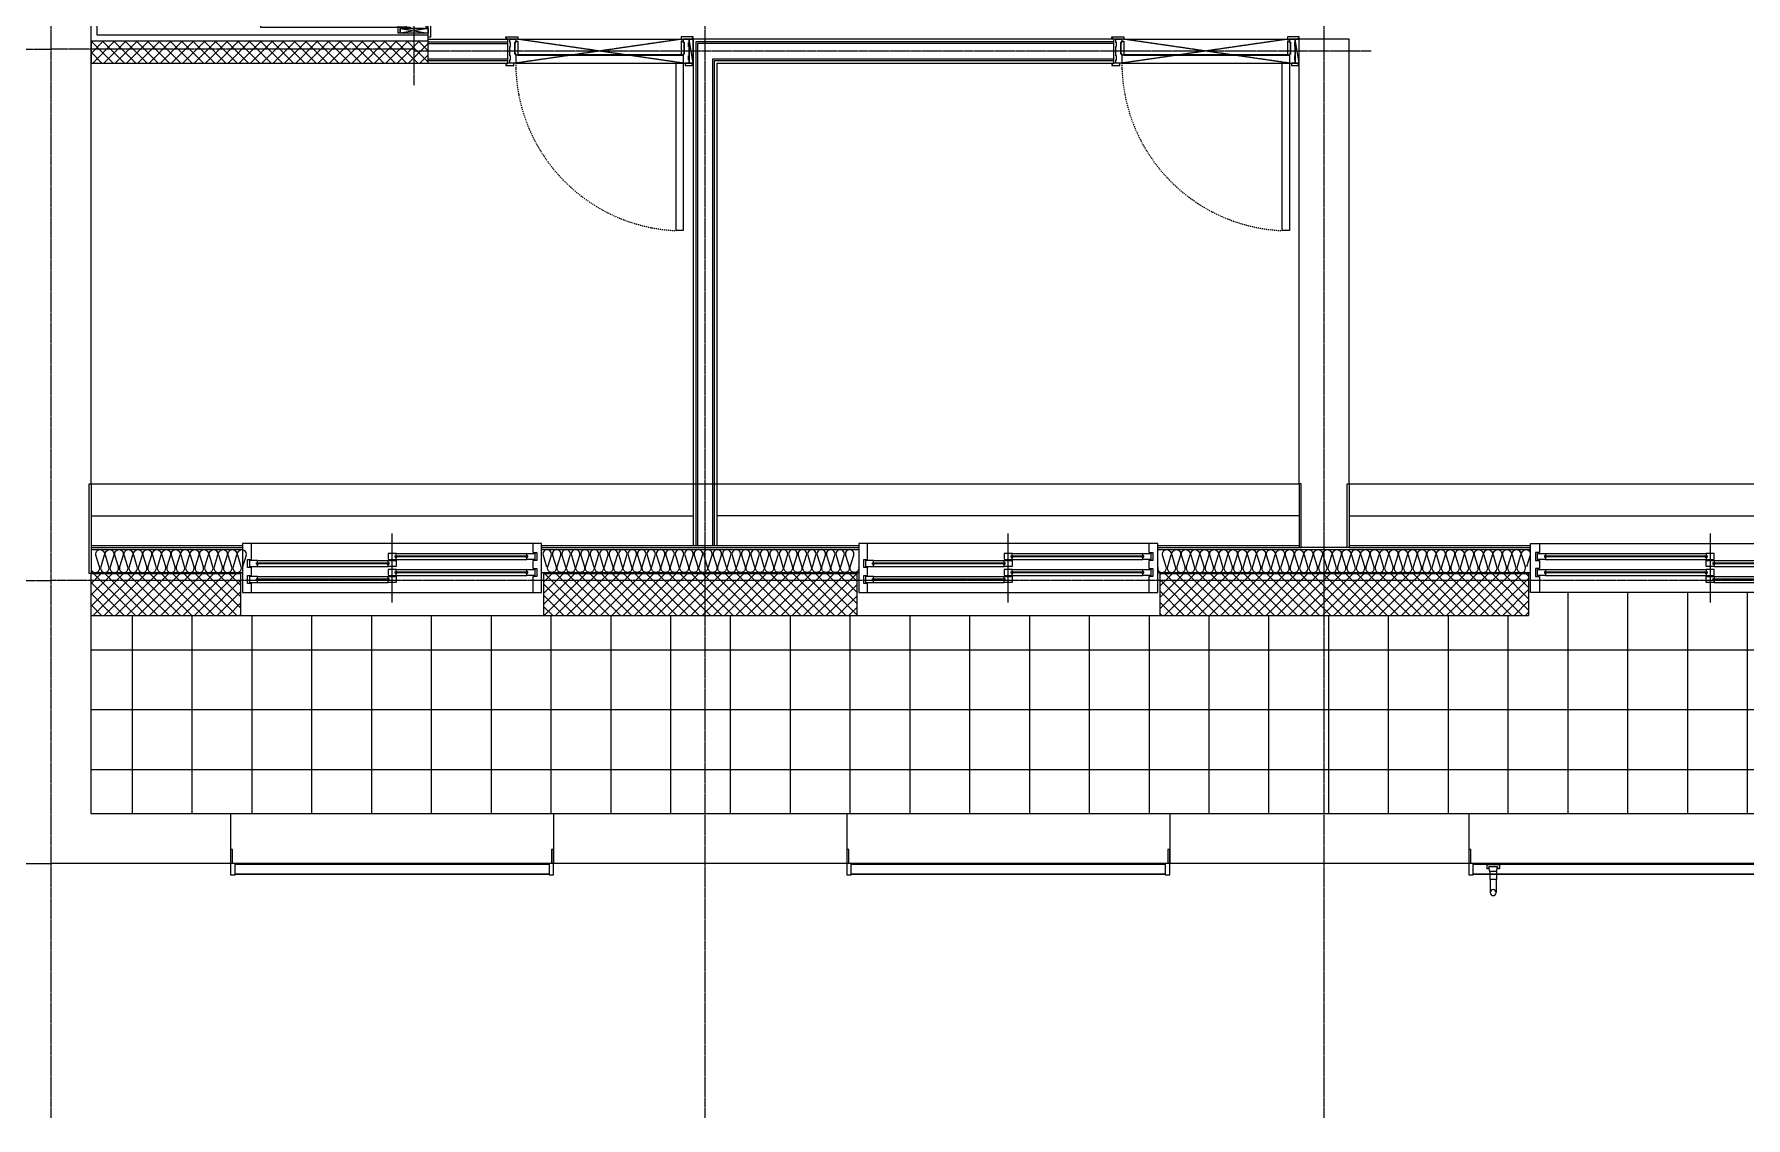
# Model space of a CAD drawing. Header units: millimetres. Extents: x 18456 to 179493, y -203649 to 469211.
# Drawn here: x 115230 to 123814, y -187839 to -182404 of the extents above; entities that cross this region are included whole.
import ezdxf

# ---------------------------------------------------------------- set-up
doc = ezdxf.new("R2010")
doc.units = ezdxf.units.MM
for name, pattern in [('X-평면도(기본형)$0$CEN', [52.5, 50, -1, 0.5, -1]), ('X-평면도(기본형)$0$CENN', [6.3, 4, -1, 0.3, -1]), ('X-평면도(기본형)$0$DASHDOTX2', [2, 1, -0.5, 0, -0.5]), ('X-평면도(기본형)$0$HID', [2.8, 1.8, -1]), ('X-평면도(기본형)$0$HID2', [7.5, 6, -1.5])]:
    doc.linetypes.add(name, pattern=pattern)
for name, color, linetype, true_color in [('X-평면도(기본형)$0$40HAT', 9, 'Continuous', 0x808080), ('X-평면도(기본형)$0$4ELE', 4, 'Continuous', 0x00ffff), ('X-평면도(기본형)$0$4GYP', 4, 'Continuous', 0x00ffff), ('X-평면도(기본형)$0$7GYP', 7, 'Continuous', 0x000000), ('X-평면도(기본형)$0$AHID', 5, 'X-평면도(기본형)$0$HID', 0x0000ff), ('X-평면도(기본형)$0$CEN', 1, 'X-평면도(기본형)$0$CEN', 0xff0000), ('X-평면도(기본형)$0$DOOR', 4, 'Continuous', 0x00ffff), ('X-평면도(기본형)$0$ETC', 9, 'Continuous', 0x808080), ('X-평면도(기본형)$0$FIN', 9, 'Continuous', 0x808080), ('X-평면도(기본형)$0$INS', 9, 'Continuous', 0x808080), ('X-평면도(기본형)$0$INSUL', 9, 'Continuous', 0x808080), ('X-평면도(기본형)$0$TIL', 5, 'Continuous', 0x0000ff), ('X-평면도(기본형)$0$UIS', 7, 'X-평면도(기본형)$0$HID2', 0x000000), ('X-평면도(기본형)$0$W1', 2, 'Continuous', 0xffff00), ('X-평면도(기본형)$0$W2', 3, 'Continuous', 0x00ff00), ('X-평면도(기본형)$0$WID', 4, 'Continuous', 0x00ffff), ('X-평면도(기본형)$0$국기계양대', 9, 'Continuous', 0x808080)]:
    doc.layers.add(name, color=color, linetype=linetype, true_color=true_color)
pattern_1 = [(315, (-605844.544, -337778.427), (28.2842712, 28.2842712), []), (45, (-605844.544, -337778.427), (-28.2842712, 28.2842712), [])]

# ---------------------------------------------------------------- blocks, each defined once
blk = doc.blocks.new('X-평면도(기본형)$0$DW1500')
at = {"layer": 'X-평면도(기본형)$0$WID', "color": 8, "true_color": 0x808080}
for p, q in [((1455, 0), (45, 0)), ((766.5, -63), (1428.5, -63)), ((766.5, -63), (766.5, -67)), ((766.5, -67), (1428.5, -67)), ((1428.5, -63), (1428.5, -67)), ((71.5, -98), (733.5, -98)), ((71.5, -98), (71.5, -102)), ((71.5, -102), (733.5, -102)), ((733.5, -98), (733.5, -102)), ((766.5, -143), (1428.5, -143)), ((766.5, -143), (766.5, -147)), ((766.5, -147), (1428.5, -147)), ((1428.5, -143), (1428.5, -147)), ((45, -245), (1455, -245)), ((71.5, -178), (733.5, -178)), ((71.5, -178), (71.5, -182)), ((71.5, -182), (733.5, -182)), ((733.5, -178), (733.5, -182))]:
    blk.add_line(p, q, dxfattribs=at)
at = {"layer": 'X-평면도(기본형)$0$WID', "color": 1, "true_color": 0xff0000}
blk.add_line((750, 50), (750, -295), dxfattribs=at)
at = {"layer": 'X-평면도(기본형)$0$WID'}
for p, q in [((730, -85), (75, -85)), ((1425, -50), (770, -50)), ((1425, -80), (770, -80)), ((730, -115), (75, -115)), ((730, -165), (75, -165)), ((1425, -130), (770, -130)), ((1425, -160), (770, -160)), ((730, -195), (75, -195))]:
    blk.add_line(p, q, dxfattribs=at)
for points in [[(0, -245), (45, -245), (45, -200), (25, -200), (25, -160), (45, -160), (45, -120), (25, -120), (25, -80), (45, -80), (45, 0), (0, 0)], [(1500, 0), (1455, 0), (1455, -45), (1475, -45), (1475, -85), (1455, -85), (1455, -125), (1475, -125), (1475, -165), (1455, -165), (1455, -245), (1500, -245)], [(75, -115), (35, -115), (35, -85), (75, -85), (75, -95), (69.5, -96.8), (69.5, -103.2), (75, -105)], [(770, -80), (730, -80), (730, -50), (770, -50), (770, -60), (764.5, -61.8), (764.5, -68.2), (770, -70)], [(730, -115), (770, -115), (770, -85), (730, -85), (730, -95), (735.5, -96.8), (735.5, -103.2), (730, -105)], [(1425, -80), (1465, -80), (1465, -50), (1425, -50), (1425, -60), (1430.5, -61.8), (1430.5, -68.2), (1425, -70)], [(75, -195), (35, -195), (35, -165), (75, -165), (75, -175), (69.5, -176.8), (69.5, -183.2), (75, -185)], [(770, -160), (730, -160), (730, -130), (770, -130), (770, -140), (764.5, -141.8), (764.5, -148.2), (770, -150)], [(730, -195), (770, -195), (770, -165), (730, -165), (730, -175), (735.5, -176.8), (735.5, -183.2), (730, -185)], [(1425, -160), (1465, -160), (1465, -130), (1425, -130), (1425, -140), (1430.5, -141.8), (1430.5, -148.2), (1425, -150)]]:
    blk.add_lwpolyline(points, close=True, dxfattribs=at)
at = {"layer": 'X-평면도(기본형)$0$WID', "color": 8, "true_color": 0x808080}
for points in [[(770, -59.2), (772.7, -60.6), (773.3, -61.6), (773.8, -63)], [(770, -70.8), (772.7, -69.4), (773.3, -68.4), (773.8, -67)], [(1425, -59.2), (1422.3, -60.6), (1421.7, -61.6), (1421.2, -63)], [(1425, -70.8), (1422.3, -69.4), (1421.7, -68.4), (1421.2, -67)], [(75, -94.2), (77.7, -95.6), (78.3, -96.6), (78.8, -98)], [(75, -105.8), (77.7, -104.4), (78.3, -103.4), (78.8, -102)], [(730, -94.2), (727.3, -95.6), (726.7, -96.6), (726.2, -98)], [(730, -105.8), (727.3, -104.4), (726.7, -103.4), (726.2, -102)], [(770, -139.2), (772.7, -140.6), (773.3, -141.6), (773.8, -143)], [(770, -150.8), (772.7, -149.4), (773.3, -148.4), (773.8, -147)], [(1425, -139.2), (1422.3, -140.6), (1421.7, -141.6), (1421.2, -143)], [(1425, -150.8), (1422.3, -149.4), (1421.7, -148.4), (1421.2, -147)], [(75, -174.2), (77.7, -175.6), (78.3, -176.6), (78.8, -178)], [(75, -185.8), (77.7, -184.4), (78.3, -183.4), (78.8, -182)], [(730, -174.2), (727.3, -175.6), (726.7, -176.6), (726.2, -178)], [(730, -185.8), (727.3, -184.4), (726.7, -183.4), (726.2, -182)]]:
    blk.add_lwpolyline(points, dxfattribs=at)
blk = doc.blocks.new('U72 (X-평면도(기본형)$0$ins-l)')
at = {"layer": 'X-평면도(기본형)$0$INSUL', "color": 8, "true_color": 0x808080}
for p, q in [((36.9, 24.2), (21.4, 75.8)), ((57.5, 75.8), (42, 24.2)), ((78.1, 24.2), (62.6, 75.8)), ((98.7, 75.8), (83.2, 24.2)), ((119.3, 24.2), (103.8, 75.8)), ((139.9, 75.8), (124.5, 24.2)), ((160.5, 24.2), (145.1, 75.8)), ((181.1, 75.8), (165.7, 24.2)), ((201.7, 24.2), (186.3, 75.8)), ((222.3, 75.8), (206.9, 24.2)), ((243, 24.2), (227.5, 75.8)), ((263.6, 75.8), (248.1, 24.2)), ((284.2, 24.2), (268.7, 75.8)), ((304.8, 75.8), (289.3, 24.2)), ((325.4, 24.2), (309.9, 75.8)), ((346, 75.8), (330.6, 24.2)), ((366.6, 24.2), (351.2, 75.8)), ((387.2, 75.8), (371.8, 24.2)), ((407.8, 24.2), (392.4, 75.8)), ((428.4, 75.8), (413, 24.2)), ((449.1, 24.2), (433.6, 75.8)), ((469.7, 75.8), (454.2, 24.2)), ((490.3, 24.2), (474.8, 75.8)), ((510.9, 75.8), (495.4, 24.2)), ((531.5, 24.2), (516, 75.8)), ((552.1, 75.8), (536.6, 24.2)), ((572.7, 24.2), (557.3, 75.8)), ((593.3, 75.8), (577.9, 24.2)), ((613.9, 24.2), (598.5, 75.8)), ((634.5, 75.8), (619.1, 24.2)), ((655.2, 24.2), (639.7, 75.8)), ((675.8, 75.8), (660.3, 24.2)), ((696.4, 24.2), (680.9, 75.8)), ((717, 75.8), (701.5, 24.2)), ((737.6, 24.2), (722.1, 75.8)), ((758.2, 75.8), (742.7, 24.2)), ((778.8, 24.2), (763.4, 75.8)), ((799.4, 75.8), (784, 24.2)), ((820, 24.2), (804.6, 75.8)), ((840.6, 75.8), (825.2, 24.2)), ((861.3, 24.2), (845.8, 75.8)), ((881.9, 75.8), (866.4, 24.2)), ((902.5, 24.2), (887, 75.8)), ((923.1, 75.8), (907.6, 24.2)), ((943.7, 24.2), (928.2, 75.8)), ((964.3, 75.8), (948.8, 24.2)), ((984.9, 24.2), (969.5, 75.8)), ((1005.5, 75.8), (990.1, 24.2)), ((1026.1, 24.2), (1010.7, 75.8)), ((1046.7, 75.8), (1031.3, 24.2)), ((1067.4, 24.2), (1051.9, 75.8)), ((1088, 75.8), (1072.5, 24.2)), ((1108.6, 24.2), (1093.1, 75.8)), ((1129.2, 75.8), (1113.7, 24.2)), ((1149.8, 24.2), (1134.3, 75.8)), ((1170.4, 75.8), (1154.9, 24.2)), ((1191, 24.2), (1175.6, 75.8)), ((1211.6, 75.8), (1196.2, 24.2)), ((1232.2, 24.2), (1216.8, 75.8)), ((1252.8, 75.8), (1237.4, 24.2)), ((1273.5, 24.2), (1258, 75.8)), ((1294.1, 75.8), (1278.6, 24.2)), ((1314.7, 24.2), (1299.2, 75.8)), ((1335.3, 75.8), (1319.8, 24.2)), ((1355.9, 24.2), (1340.4, 75.8)), ((1376.5, 75.8), (1361, 24.2))]:
    blk.add_line(p, q, dxfattribs=at)
at = {"layer": 'X-평면도(기본형)$0$INSUL', "color": 8, "true_color": 0x808080, "extrusion": (0, 0, -1)}
for centre in [(-39.4, 81.2), (-80.7, 81.2), (-121.9, 81.2), (-163.1, 81.2), (-204.3, 81.2), (-245.5, 81.2), (-286.8, 81.2), (-328, 81.2), (-369.2, 81.2), (-410.4, 81.2), (-451.6, 81.2), (-492.9, 81.2), (-534.1, 81.2), (-575.3, 81.2), (-616.5, 81.2), (-657.7, 81.2), (-699, 81.2), (-740.2, 81.2), (-781.4, 81.2), (-822.6, 81.2), (-863.8, 81.2), (-905.1, 81.2), (-946.3, 81.2), (-987.5, 81.2), (-1028.7, 81.2), (-1069.9, 81.2), (-1111.1, 81.2), (-1152.4, 81.2), (-1193.6, 81.2), (-1234.8, 81.2), (-1276, 81.2), (-1317.2, 81.2), (-1358.5, 81.2)]:
    blk.add_arc(centre, 18.8, 343.30076, 196.69924, dxfattribs=at)
at = {"layer": 'X-평면도(기본형)$0$INSUL', "color": 8, "true_color": 0x808080}
for centre in [(18.8, 18.8), (60, 18.8), (101.3, 18.8), (142.5, 18.8), (183.7, 18.8), (224.9, 18.8), (266.1, 18.8), (307.4, 18.8), (348.6, 18.8), (389.8, 18.8), (431, 18.8), (472.2, 18.8), (513.5, 18.8), (554.7, 18.8), (595.9, 18.8), (637.1, 18.8), (678.3, 18.8), (719.6, 18.8), (760.8, 18.8), (802, 18.8), (843.2, 18.8), (884.4, 18.8), (925.7, 18.8), (966.9, 18.8), (1008.1, 18.8), (1049.3, 18.8), (1090.5, 18.8), (1131.8, 18.8), (1173, 18.8), (1214.2, 18.8), (1255.4, 18.8), (1296.6, 18.8), (1337.9, 18.8)]:
    blk.add_arc(centre, 18.8, 163.30076, 16.69924, dxfattribs=at)
blk = doc.blocks.new('U74 (X-평면도(기본형)$0$ins-l)')
at = {"layer": 'X-평면도(기본형)$0$INSUL', "color": 8, "true_color": 0x808080}
for p, q in [((36.9, 24.2), (21.4, 75.8)), ((57.5, 75.8), (42, 24.2)), ((78.1, 24.2), (62.6, 75.8)), ((98.7, 75.8), (83.2, 24.2)), ((119.3, 24.2), (103.8, 75.8)), ((139.9, 75.8), (124.5, 24.2)), ((160.5, 24.2), (145.1, 75.8)), ((181.1, 75.8), (165.7, 24.2)), ((201.7, 24.2), (186.3, 75.8)), ((222.3, 75.8), (206.9, 24.2)), ((243, 24.2), (227.5, 75.8)), ((263.6, 75.8), (248.1, 24.2)), ((284.2, 24.2), (268.7, 75.8)), ((304.8, 75.8), (289.3, 24.2)), ((325.4, 24.2), (309.9, 75.8)), ((346, 75.8), (330.6, 24.2)), ((366.6, 24.2), (351.2, 75.8)), ((387.2, 75.8), (371.8, 24.2)), ((407.8, 24.2), (392.4, 75.8)), ((428.4, 75.8), (413, 24.2)), ((449.1, 24.2), (433.6, 75.8)), ((469.7, 75.8), (454.2, 24.2)), ((490.3, 24.2), (474.8, 75.8)), ((510.9, 75.8), (495.4, 24.2)), ((531.5, 24.2), (516, 75.8)), ((552.1, 75.8), (536.6, 24.2)), ((572.7, 24.2), (557.3, 75.8)), ((593.3, 75.8), (577.9, 24.2)), ((613.9, 24.2), (598.5, 75.8)), ((634.5, 75.8), (619.1, 24.2)), ((655.2, 24.2), (639.7, 75.8)), ((675.8, 75.8), (660.3, 24.2)), ((696.4, 24.2), (680.9, 75.8)), ((717, 75.8), (701.5, 24.2)), ((737.6, 24.2), (722.1, 75.8)), ((758.2, 75.8), (742.7, 24.2)), ((778.8, 24.2), (763.4, 75.8)), ((799.4, 75.8), (784, 24.2)), ((820, 24.2), (804.6, 75.8)), ((840.6, 75.8), (825.2, 24.2)), ((861.3, 24.2), (845.8, 75.8)), ((881.9, 75.8), (866.4, 24.2)), ((902.5, 24.2), (887, 75.8)), ((923.1, 75.8), (907.6, 24.2)), ((943.7, 24.2), (928.2, 75.8)), ((964.3, 75.8), (948.8, 24.2)), ((984.9, 24.2), (969.5, 75.8)), ((1005.5, 75.8), (990.1, 24.2)), ((1026.1, 24.2), (1010.7, 75.8)), ((1046.7, 75.8), (1031.3, 24.2)), ((1067.4, 24.2), (1051.9, 75.8)), ((1088, 75.8), (1072.5, 24.2)), ((1108.6, 24.2), (1093.1, 75.8)), ((1129.2, 75.8), (1113.7, 24.2)), ((1149.8, 24.2), (1134.3, 75.8)), ((1170.4, 75.8), (1154.9, 24.2)), ((1191, 24.2), (1175.6, 75.8)), ((1211.6, 75.8), (1196.2, 24.2)), ((1232.2, 24.2), (1216.8, 75.8)), ((1252.8, 75.8), (1237.4, 24.2)), ((1273.5, 24.2), (1258, 75.8)), ((1294.1, 75.8), (1278.6, 24.2)), ((1314.7, 24.2), (1299.2, 75.8)), ((1335.3, 75.8), (1319.8, 24.2)), ((1355.9, 24.2), (1340.4, 75.8)), ((1376.5, 75.8), (1361, 24.2)), ((1397.1, 24.2), (1381.7, 75.8)), ((1417.7, 75.8), (1402.3, 24.2)), ((1438.3, 24.2), (1422.9, 75.8)), ((1458.9, 75.8), (1443.5, 24.2)), ((1479.5, 24.2), (1464.1, 75.8)), ((1500.2, 75.8), (1484.7, 24.2)), ((1520.8, 24.2), (1505.3, 75.8)), ((1541.4, 75.8), (1525.9, 24.2)), ((1562, 24.2), (1546.5, 75.8)), ((1582.6, 75.8), (1567.1, 24.2)), ((1603.2, 24.2), (1587.8, 75.8)), ((1623.8, 75.8), (1608.4, 24.2))]:
    blk.add_line(p, q, dxfattribs=at)
at = {"layer": 'X-평면도(기본형)$0$INSUL', "color": 8, "true_color": 0x808080, "extrusion": (0, 0, -1)}
for centre in [(-39.4, 81.2), (-80.7, 81.2), (-121.9, 81.2), (-163.1, 81.2), (-204.3, 81.2), (-245.5, 81.2), (-286.8, 81.2), (-328, 81.2), (-369.2, 81.2), (-410.4, 81.2), (-451.6, 81.2), (-492.9, 81.2), (-534.1, 81.2), (-575.3, 81.2), (-616.5, 81.2), (-657.7, 81.2), (-699, 81.2), (-740.2, 81.2), (-781.4, 81.2), (-822.6, 81.2), (-863.8, 81.2), (-905.1, 81.2), (-946.3, 81.2), (-987.5, 81.2), (-1028.7, 81.2), (-1069.9, 81.2), (-1111.1, 81.2), (-1152.4, 81.2), (-1193.6, 81.2), (-1234.8, 81.2), (-1276, 81.2), (-1317.2, 81.2), (-1358.5, 81.2), (-1399.7, 81.2), (-1440.9, 81.2), (-1482.1, 81.2), (-1523.3, 81.2), (-1564.6, 81.2), (-1605.8, 81.2)]:
    blk.add_arc(centre, 18.8, 343.30076, 196.69924, dxfattribs=at)
at = {"layer": 'X-평면도(기본형)$0$INSUL', "color": 8, "true_color": 0x808080}
for centre in [(18.8, 18.8), (60, 18.8), (101.3, 18.8), (142.5, 18.8), (183.7, 18.8), (224.9, 18.8), (266.1, 18.8), (307.4, 18.8), (348.6, 18.8), (389.8, 18.8), (431, 18.8), (472.2, 18.8), (513.5, 18.8), (554.7, 18.8), (595.9, 18.8), (637.1, 18.8), (678.3, 18.8), (719.6, 18.8), (760.8, 18.8), (802, 18.8), (843.2, 18.8), (884.4, 18.8), (925.7, 18.8), (966.9, 18.8), (1008.1, 18.8), (1049.3, 18.8), (1090.5, 18.8), (1131.8, 18.8), (1173, 18.8), (1214.2, 18.8), (1255.4, 18.8), (1296.6, 18.8), (1337.9, 18.8), (1379.1, 18.8), (1420.3, 18.8), (1461.5, 18.8), (1502.7, 18.8), (1544, 18.8), (1585.2, 18.8)]:
    blk.add_arc(centre, 18.8, 163.30076, 16.69924, dxfattribs=at)
blk = doc.blocks.new('X-평면도(기본형)$0$국기계양대')
at = {"color": 0, "linetype": 'ByBlock', "lineweight": -2}
for p, q in [((-64, 0), (0, 0)), ((-64, 0), (-64, -20)), ((0, 0), (0, -20)), ((-64, -20), (-52, -20)), ((-54, -10), (-10, -10)), ((-54, -10), (-54, -20)), ((-49, -35), (-54, -10)), ((-49, -35), (-15, -35)), ((-49, -35), (-49, -75)), ((-49, -75), (-15, -75)), ((-47, -75), (-47, -140)), ((-17, -75), (-17, -140)), ((-15, -35), (-10, -10)), ((-15, -35), (-15, -75)), ((-12, -20), (0, -20)), ((-10, -10), (-10, -20))]:
    blk.add_line(p, q, dxfattribs=at)
blk.add_circle((-32, -140), 15, dxfattribs=at)
blk = doc.blocks.new('U60 (X-평면도(기본형)$0$ng)')
at = {"color": 0, "linetype": 'ByBlock', "lineweight": -2}
for p, q in [((-1660, -103.5), (-1660, 22.5)), ((-1660, 22.5), (-1650, 22.5)), ((-1650, 22.5), (-1650, -47.5)), ((1650, 22.5), (1660, 22.5)), ((1650, -47.5), (1650, 22.5)), ((1660, 22.5), (1660, -103.5)), ((-1660, -47.5), (-1638, -47.5)), ((-1638, -47.5), (-1638, -50.5)), ((1638, -50.5), (-1638, -50.5)), ((-1638, -50.5), (-1638, -100.5)), ((-1638, -50.5), (1638, -50.5)), ((1638, -50.5), (1638, -47.5)), ((1638, -47.5), (1660, -47.5)), ((1638, -100.5), (1638, -50.5)), ((-1638, -103.5), (-1660, -103.5)), ((-1638, -100.5), (1638, -100.5)), ((1638, -100.5), (-1638, -100.5)), ((-1638, -100.5), (-1638, -103.5)), ((1638, -103.5), (1638, -100.5)), ((1660, -103.5), (1638, -103.5))]:
    blk.add_line(p, q, dxfattribs=at)
at = {"layer": 'X-평면도(기본형)$0$국기계양대'}
blk.add_blockref('X-평면도(기본형)$0$국기계양대', (1570, -53), dxfattribs=at)
blk = doc.blocks.new('U165 (X-평면도(기본형)$0$ng)')
at = {"color": 0, "linetype": 'ByBlock', "lineweight": -2}
for p, q in [((-810, -103.5), (-810, 22.5)), ((-810, 22.5), (-800, 22.5)), ((-800, 22.5), (-800, -47.5)), ((800, 22.5), (810, 22.5)), ((800, -47.5), (800, 22.5)), ((810, 22.5), (810, -103.5)), ((-810, -47.5), (-788, -47.5)), ((-788, -47.5), (-788, -50.5)), ((788, -50.5), (-788, -50.5)), ((-788, -50.5), (-788, -100.5)), ((-788, -50.5), (788, -50.5)), ((788, -50.5), (788, -47.5)), ((788, -47.5), (810, -47.5)), ((788, -100.5), (788, -50.5)), ((-788, -103.5), (-810, -103.5)), ((-788, -100.5), (788, -100.5)), ((788, -100.5), (-788, -100.5)), ((-788, -100.5), (-788, -103.5)), ((788, -103.5), (788, -100.5)), ((810, -103.5), (788, -103.5))]:
    blk.add_line(p, q, dxfattribs=at)
blk = doc.blocks.new('X-평면도(기본형)$0$DW2700v')
at = {"layer": 'X-평면도(기본형)$0$WID', "color": 8, "true_color": 0x808080}
for p, q in [((2655, 0), (45, 0)), ((2628.5, -63), (916.5, -63)), ((916.5, -67), (916.5, -63)), ((2628.5, -67), (916.5, -67)), ((2628.5, -67), (2628.5, -63)), ((883.5, -98), (71.5, -98)), ((71.5, -102), (71.5, -98)), ((883.5, -102), (71.5, -102)), ((883.5, -102), (883.5, -98)), ((2628.5, -143), (916.5, -143)), ((916.5, -147), (916.5, -143)), ((2628.5, -147), (916.5, -147)), ((2628.5, -147), (2628.5, -143)), ((45, -245), (2655, -245)), ((883.5, -178), (71.5, -178)), ((71.5, -182), (71.5, -178)), ((883.5, -182), (71.5, -182)), ((883.5, -182), (883.5, -178))]:
    blk.add_line(p, q, dxfattribs=at)
at = {"layer": 'X-평면도(기본형)$0$WID', "color": 1, "true_color": 0xff0000}
blk.add_line((900, -295), (900, 50), dxfattribs=at)
at = {"layer": 'X-평면도(기본형)$0$WID'}
for p, q in [((75, -85), (880, -85)), ((920, -50), (2625, -50)), ((920, -80), (2625, -80)), ((75, -115), (880, -115)), ((75, -165), (880, -165)), ((920, -130), (2625, -130)), ((920, -160), (2625, -160)), ((75, -195), (880, -195))]:
    blk.add_line(p, q, dxfattribs=at)
for points in [[(0, -245), (45, -245), (45, -200), (25, -200), (25, -160), (45, -160), (45, -120), (25, -120), (25, -80), (45, -80), (45, 0), (0, 0)], [(2700, 0), (2655, 0), (2655, -45), (2675, -45), (2675, -85), (2655, -85), (2655, -125), (2675, -125), (2675, -165), (2655, -165), (2655, -245), (2700, -245)], [(75, -85), (35, -85), (35, -115), (75, -115), (75, -105), (69.5, -103.2), (69.5, -96.8), (75, -95)], [(920, -50), (880, -50), (880, -80), (920, -80), (920, -70), (914.5, -68.2), (914.5, -61.8), (920, -60)], [(880, -85), (920, -85), (920, -115), (880, -115), (880, -105), (885.5, -103.2), (885.5, -96.8), (880, -95)], [(2625, -50), (2665, -50), (2665, -80), (2625, -80), (2625, -70), (2630.5, -68.2), (2630.5, -61.8), (2625, -60)], [(75, -165), (35, -165), (35, -195), (75, -195), (75, -185), (69.5, -183.2), (69.5, -176.8), (75, -175)], [(920, -130), (880, -130), (880, -160), (920, -160), (920, -150), (914.5, -148.2), (914.5, -141.8), (920, -140)], [(880, -165), (920, -165), (920, -195), (880, -195), (880, -185), (885.5, -183.2), (885.5, -176.8), (880, -175)], [(2625, -130), (2665, -130), (2665, -160), (2625, -160), (2625, -150), (2630.5, -148.2), (2630.5, -141.8), (2625, -140)]]:
    blk.add_lwpolyline(points, close=True, dxfattribs=at)
at = {"layer": 'X-평면도(기본형)$0$WID', "color": 8, "true_color": 0x808080}
for points in [[(920, -59.2), (922.7, -60.6), (923.3, -61.6), (923.8, -63)], [(920, -70.8), (922.7, -69.4), (923.3, -68.4), (923.8, -67)], [(2625, -59.2), (2622.3, -60.6), (2621.7, -61.6), (2621.2, -63)], [(2625, -70.8), (2622.3, -69.4), (2621.7, -68.4), (2621.2, -67)], [(75, -94.2), (77.7, -95.6), (78.3, -96.6), (78.8, -98)], [(75, -105.8), (77.7, -104.4), (78.3, -103.4), (78.8, -102)], [(880, -94.2), (877.3, -95.6), (876.7, -96.6), (876.2, -98)], [(880, -105.8), (877.3, -104.4), (876.7, -103.4), (876.2, -102)], [(920, -139.2), (922.7, -140.6), (923.3, -141.6), (923.8, -143)], [(920, -150.8), (922.7, -149.4), (923.3, -148.4), (923.8, -147)], [(2625, -139.2), (2622.3, -140.6), (2621.7, -141.6), (2621.2, -143)], [(2625, -150.8), (2622.3, -149.4), (2621.7, -148.4), (2621.2, -147)], [(75, -174.2), (77.7, -175.6), (78.3, -176.6), (78.8, -178)], [(75, -185.8), (77.7, -184.4), (78.3, -183.4), (78.8, -182)], [(880, -174.2), (877.3, -175.6), (876.7, -176.6), (876.2, -178)], [(880, -185.8), (877.3, -184.4), (876.7, -183.4), (876.2, -182)]]:
    blk.add_lwpolyline(points, dxfattribs=at)
blk = doc.blocks.new('X-평면도(기본형)$0$wd120900')
at = {"layer": 'X-평면도(기본형)$0$DOOR', "color": 1, "linetype": 'ByBlock', "true_color": 0xff0000}
blk.add_line((-20, 120), (0, 0), dxfattribs=at)
at = {"layer": 'X-평면도(기본형)$0$DOOR', "color": 5, "true_color": 0x0000ff}
for p, q in [((860, 80), (40, 80)), ((860, 77), (40, 77))]:
    blk.add_line(p, q, dxfattribs=at)
at = {"layer": 'X-평면도(기본형)$0$DOOR'}
for points in [[(30, 120), (30, 960), (66, 960), (66, 120)], [(30, 120), (30, 960), (66, 960), (66, 120)], [(0, 120), (0, 104.1), (3, 104.1), (3, 84.1), (0, 84.1), (0, 35.9), (3, 35.9), (3, 15.9), (0, 15.9), (0, 0), (30, 0), (30, 15), (25, 15), (25, 75), (30, 75), (30, 80), (30, 120)], [(900, 120), (900, 104.1), (897, 104.1), (897, 84.1), (900, 84.1), (900, 35.9), (897, 35.9), (897, 15.9), (900, 15.9), (900, 0), (899.1, 0), (880, 0), (870, 0), (870, 15), (875, 15), (875, 75), (870, 75), (870, 80), (870, 120)], [(40, 80), (30, 80), (30, 73), (25, 73), (25, 17), (30, 17), (30, 10), (40, 10)], [(860, 80), (870, 80), (870, 73), (875, 73), (875, 17), (870, 17), (870, 10), (860, 10)]]:
    blk.add_lwpolyline(points, close=True, dxfattribs=at)
at = {"layer": 'X-평면도(기본형)$0$DOOR', "linetype": 'ByBlock'}
for points in [[(-15, 132), (-15, 127), (-20, 127), (-20, 120), (20, 120), (20, 132)], [(915, 120), (915, 125), (920, 125), (920, 132), (880, 132), (880, 120)], [(-15, 0), (-15, -5), (-20, -5), (-20, -12), (40, -12), (40, 0)], [(915, 0), (915, -5), (920, -5), (920, -12), (860, -12), (860, 0)]]:
    blk.add_lwpolyline(points, close=True, dxfattribs=at)
at = {"layer": 'X-평면도(기본형)$0$DOOR', "color": 1, "linetype": 'ByBlock', "true_color": 0xff0000}
blk.add_lwpolyline([(-20, 120), (-20, 0), (0, 0), (0, 120)], close=True, dxfattribs=at)
at = {"layer": 'X-평면도(기본형)$0$DOOR', "color": 1, "linetype": 'X-평면도(기본형)$0$HID', "true_color": 0xff0000}
blk.add_lwpolyline([(860, 0), (40, 0), (870, 120), (30, 120)], close=True, dxfattribs=at)
at = {"layer": 'X-평면도(기본형)$0$DOOR', "color": 1, "linetype": 'X-평면도(기본형)$0$DASHDOTX2', "ltscale": 5, "true_color": 0xff0000}
blk.add_arc((28.6, 119.4), 841.4, 0.03802, 87.45308, dxfattribs=at)
blk = doc.blocks.new('X-평면도(기본형)$0$wd160750')
at = {"layer": 'X-평면도(기본형)$0$DOOR', "color": 1, "true_color": 0xff0000}
for p, q in [((23, 0), (0, 140)), ((23, 140), (0, 0)), ((727, 0), (750, 140)), ((727, 140), (750, 0))]:
    blk.add_line(p, q, dxfattribs=at)
at = {"layer": 'X-평면도(기본형)$0$DOOR', "color": 6, "true_color": 0xff00ff}
blk.add_lwpolyline([(30, 150), (70, 150), (70, 840), (30, 840)], close=True, dxfattribs=at)
at = {"layer": 'X-평면도(기본형)$0$DOOR'}
for points in [[(0, 140), (0, 150), (30, 150), (30, 95), (25, 95), (25, 140)], [(0, 0), (0, 140), (23, 140), (23, 0)], [(40, 110), (30, 110), (30, 90), (25, 90), (25, 0), (30, 0), (30, 10), (40, 10)], [(710, 110), (720, 110), (720, 90), (725, 90), (725, 0), (720, 0), (720, 10), (710, 10)], [(750, 140), (750, 150), (720, 150), (720, 95), (725, 95), (725, 140)], [(750, 0), (750, 140), (727, 140), (727, 0)], [(-20, 0), (40, 0), (40, -12), (-20, -12)], [(710, 0), (770, 0), (770, -12), (710, -12)]]:
    blk.add_lwpolyline(points, close=True, dxfattribs=at)
at = {"layer": 'X-평면도(기본형)$0$DOOR', "color": 8, "true_color": 0x808080}
blk.add_lwpolyline([(30, 150), (720, 150), (720, 110), (30, 110)], close=True, dxfattribs=at)
at = {"layer": 'X-평면도(기본형)$0$DOOR', "color": 1, "linetype": 'X-평면도(기본형)$0$CENN', "true_color": 0xff0000}
blk.add_arc((30, 150), 690, 0, 86.67664, dxfattribs=at)
blk = doc.blocks.new('X-평면도(기본형)$0$is')
at = {"layer": 'X-평면도(기본형)$0$INS'}
blk.add_line((0, 450), (0, 0), dxfattribs=at)
at = {"layer": 'X-평면도(기본형)$0$W1'}
blk.add_lwpolyline([(0, 0), (-10, 0), (-10, 450), (0, 450)], dxfattribs=at)
blk = doc.blocks.new('U54 (X-평면도(기본형)$0$ins-l)')
at = {"layer": 'X-평면도(기본형)$0$INSUL', "color": 8, "true_color": 0x808080}
for p, q in [((36.9, 24.2), (21.4, 75.8)), ((57.5, 75.8), (42, 24.2)), ((78.1, 24.2), (62.6, 75.8)), ((98.7, 75.8), (83.2, 24.2)), ((119.3, 24.2), (103.8, 75.8)), ((139.9, 75.8), (124.5, 24.2)), ((160.5, 24.2), (145.1, 75.8)), ((181.1, 75.8), (165.7, 24.2)), ((201.7, 24.2), (186.3, 75.8)), ((222.3, 75.8), (206.9, 24.2)), ((243, 24.2), (227.5, 75.8)), ((263.6, 75.8), (248.1, 24.2)), ((284.2, 24.2), (268.7, 75.8)), ((304.8, 75.8), (289.3, 24.2)), ((325.4, 24.2), (309.9, 75.8)), ((346, 75.8), (330.6, 24.2)), ((366.6, 24.2), (351.2, 75.8)), ((387.2, 75.8), (371.8, 24.2)), ((407.8, 24.2), (392.4, 75.8)), ((428.4, 75.8), (413, 24.2)), ((449.1, 24.2), (433.6, 75.8)), ((469.7, 75.8), (454.2, 24.2)), ((490.3, 24.2), (474.8, 75.8)), ((510.9, 75.8), (495.4, 24.2)), ((531.5, 24.2), (516, 75.8)), ((552.1, 75.8), (536.6, 24.2)), ((572.7, 24.2), (557.3, 75.8)), ((593.3, 75.8), (577.9, 24.2)), ((613.9, 24.2), (598.5, 75.8)), ((634.5, 75.8), (619.1, 24.2)), ((655.2, 24.2), (639.7, 75.8)), ((675.8, 75.8), (660.3, 24.2))]:
    blk.add_line(p, q, dxfattribs=at)
at = {"layer": 'X-평면도(기본형)$0$INSUL', "color": 8, "true_color": 0x808080, "extrusion": (0, 0, -1)}
for centre in [(-39.4, 81.2), (-80.7, 81.2), (-121.9, 81.2), (-163.1, 81.2), (-204.3, 81.2), (-245.5, 81.2), (-286.8, 81.2), (-328, 81.2), (-369.2, 81.2), (-410.4, 81.2), (-451.6, 81.2), (-492.9, 81.2), (-534.1, 81.2), (-575.3, 81.2), (-616.5, 81.2), (-657.7, 81.2)]:
    blk.add_arc(centre, 18.8, 343.30076, 196.69924, dxfattribs=at)
at = {"layer": 'X-평면도(기본형)$0$INSUL', "color": 8, "true_color": 0x808080}
for centre in [(18.8, 18.8), (60, 18.8), (101.3, 18.8), (142.5, 18.8), (183.7, 18.8), (224.9, 18.8), (266.1, 18.8), (307.4, 18.8), (348.6, 18.8), (389.8, 18.8), (431, 18.8), (472.2, 18.8), (513.5, 18.8), (554.7, 18.8), (595.9, 18.8), (637.1, 18.8)]:
    blk.add_arc(centre, 18.8, 163.30076, 16.69924, dxfattribs=at)

msp = doc.modelspace()

# ---------------------------------------------------------------- hatches: boundary and pattern name
at = {"layer": 'X-평면도(기본형)$0$40HAT'}
h = msp.add_hatch(dxfattribs=at)
h.set_pattern_fill('H3', color=256, scale=40, style=0, pattern_type=2)
h.set_pattern_definition(pattern_1)
h.paths.add_polyline_path([(115514.6, -182439.2), (115514.6, -182549.2), (117204.6, -182549.2), (117204.6, -182439.2)], flags=0)
h = msp.add_hatch(dxfattribs=at)
h.set_pattern_fill('H3', color=256, scale=40, style=0, pattern_type=2)
h.set_pattern_definition(pattern_1)
h.paths.add_polyline_path([(116264.6, -185109.2), (116264.6, -185319.2), (115514.6, -185319.2), (115514.6, -185109.2), (116264.6, -185109.2)], flags=0)
h = msp.add_hatch(dxfattribs=at)
h.set_pattern_fill('H3', color=256, scale=40, style=0, pattern_type=2)
h.set_pattern_definition(pattern_1)
h.paths.add_polyline_path([(117784.6, -185109.2), (117784.6, -185319.2), (119354.6, -185319.2), (119354.6, -185109.2), (117784.6, -185109.2)], flags=0)
h = msp.add_hatch(dxfattribs=at)
h.set_pattern_fill('H3', color=256, scale=40, style=0, pattern_type=2)
h.set_pattern_definition(pattern_1)
h.paths.add_polyline_path([(120874.6, -185109.2), (120874.6, -185319.2), (122724.6, -185319.2), (122724.6, -185109.2), (120874.6, -185109.2)], flags=0)
at = {"layer": 'X-평면도(기본형)$0$TIL'}
h = msp.add_hatch(dxfattribs=at)
h.set_pattern_fill('H3', color=256, scale=300, angle=45, style=0, pattern_type=2)
h.set_pattern_definition([(360, (123822.28, -551492.05), (2e-13, 300), []), (90, (123822.28, -551492.05), (-300, 9e-14), [])])
h.paths.add_polyline_path([(128534.6, -185289.2), (128534.6, -185619.2), (128434.6, -185619.2), (128434.6, -185289.2), (126509.6, -185289.2), (126509.6, -185319.2), (126749.6, -185319.2), (126749.6, -185469.2), (126449.6, -185469.2), (126449.6, -185319.2), (125444.6, -185319.2), (125444.6, -185204.2), (122724.6, -185204.2), (122724.6, -185319.2), (115514.6, -185319.2), (115514.6, -186314.2), (126599.6, -186314.2), (126599.6, -186589.2), (130214.6, -186589.2), (130214.6, -185289.2), (128534.6, -185289.2)], flags=0)
h.paths.add_polyline_path([(128644.6, -185414.2), (129294.6, -185414.2), (129294.6, -186064.2), (128644.6, -186064.2)], flags=0)

# ---------------------------------------------------------------- linework, layer by layer
at = {"layer": 'X-평면도(기본형)$0$4ELE'}
for p, q in [((117834.6, -186314.2), (116214.6, -186314.2)), ((120924.6, -186314.2), (119304.6, -186314.2)), ((125744.6, -186314.2), (122424.6, -186314.2)), ((117834.6, -186564.2), (116214.6, -186564.2)), ((120924.6, -186564.2), (119304.6, -186564.2)), ((125744.6, -186564.2), (122424.6, -186564.2))]:
    msp.add_line(p, q, dxfattribs=at)
at = {"layer": 'X-평면도(기본형)$0$4GYP'}
for p, q in [((115514.6, -184969.2), (116274.6, -184969.2)), ((115514.6, -184979.2), (116274.6, -184979.2)), ((117774.6, -184969.2), (119364.6, -184969.2)), ((117774.6, -184979.2), (119364.6, -184979.2)), ((120864.6, -184969.2), (121574.6, -184969.2)), ((120864.6, -184979.2), (121574.6, -184979.2)), ((121824.6, -184969.2), (122734.6, -184969.2)), ((121824.6, -184979.2), (122734.6, -184979.2))]:
    msp.add_line(p, q, dxfattribs=at)
at = {"layer": 'X-평면도(기본형)$0$7GYP'}
for p, q in [((117204.6, -182429.2), (117604.6, -182429.2)), ((117204.6, -182441.7), (117604.6, -182441.7)), ((117204.6, -182451.2), (117604.6, -182451.2)), ((117604.6, -182549.2), (117604.6, -182429.2)), ((120644.6, -182549.2), (120644.6, -182429.2)), ((117204.6, -182527.2), (117604.6, -182527.2)), ((117204.6, -182536.7), (117604.6, -182536.7)), ((117204.6, -182549.2), (117604.6, -182549.2))]:
    msp.add_line(p, q, dxfattribs=at)
for points in [[(120644.6, -182429.2), (118534.6, -182429.2), (118534.6, -184969.2)], [(120644.6, -182441.7), (118547.1, -182441.7), (118547.1, -184969.2)], [(120644.6, -182451.2), (118556.6, -182451.2), (118556.6, -184969.2)], [(118632.6, -184969.2), (118632.6, -182527.2), (120644.6, -182527.2)], [(118642.1, -184969.2), (118642.1, -182536.7), (120644.6, -182536.7)], [(118654.6, -184969.2), (118654.6, -182549.2), (120644.6, -182549.2)]]:
    msp.add_lwpolyline(points, dxfattribs=at)
at = {"layer": 'X-평면도(기본형)$0$AHID'}
for p, q in [((115514.6, -184819.2), (118534.6, -184819.2)), ((121574.6, -184819.2), (118654.6, -184819.2)), ((121824.6, -184819.2), (126344.6, -184819.2))]:
    msp.add_line(p, q, dxfattribs=at)
at = {"layer": 'X-평면도(기본형)$0$CEN'}
for p, q in [((115314.6, -187839.2), (115314.6, -178849.2)), ((115314.6, -187839.2), (115314.6, -178849.2)), ((117134.6, -182659.2), (117134.6, -178849.2)), ((118594.6, -187839.2), (118594.6, -182319.2)), ((121699.6, -187839.2), (121699.6, -182319.2)), ((113494.6, -182479.2), (115314.6, -182479.2)), ((117134.6, -182479.2), (115314.6, -182479.2)), ((121934.6, -182489.2), (117134.6, -182489.2)), ((104159.6, -185144.2), (115314.6, -185144.2)), ((126469.6, -185144.2), (115314.6, -185144.2))]:
    msp.add_line(p, q, dxfattribs=at)
at = {"layer": 'X-평면도(기본형)$0$FIN'}
for p, q in [((115544.6, -182409.2), (115544.6, -180189.2)), ((117204.6, -182409.2), (115544.6, -182409.2)), ((117204.6, -182439.2), (117204.6, -182409.2)), ((116264.6, -185319.2), (117784.6, -185319.2)), ((119354.6, -185319.2), (120874.6, -185319.2))]:
    msp.add_line(p, q, dxfattribs=at)
at = {"layer": 'X-평면도(기본형)$0$INS'}
for p, q in [((115514.6, -184989.2), (116274.6, -184989.2)), ((117774.6, -184989.2), (119364.6, -184989.2)), ((120864.6, -184989.2), (122734.6, -184989.2)), ((115514.6, -185104.2), (116274.6, -185104.2)), ((117774.6, -185104.2), (119364.6, -185104.2)), ((120864.6, -185104.2), (122734.6, -185104.2))]:
    msp.add_line(p, q, dxfattribs=at)
for points in [[(121574.6, -184659.2), (121574.6, -184979.2), (121584.6, -184979.2)], [(121824.6, -184659.2), (121824.6, -184979.2), (121814.6, -184979.2)]]:
    msp.add_lwpolyline(points, dxfattribs=at)
at = {"layer": 'X-평면도(기본형)$0$UIS'}
for points in [[(115514.6, -184659.2), (121574.6, -184659.2)], [(121824.6, -184659.2), (126344.6, -184659.2)]]:
    msp.add_lwpolyline(points, dxfattribs=at)
at = {"layer": 'X-평면도(기본형)$0$W1'}
for p, q in [((115514.6, -184659.2), (115514.6, -179999.2)), ((121824.6, -182429.2), (121574.6, -182429.2)), ((121574.6, -184659.2), (121574.6, -182429.2)), ((121824.6, -184659.2), (121824.6, -182429.2)), ((121814.6, -184979.2), (121584.6, -184979.2)), ((115514.6, -186314.2), (115514.6, -185109.2)), ((116214.6, -186314.2), (115514.6, -186314.2)), ((116214.6, -186314.2), (116214.6, -186564.2)), ((117834.6, -186314.2), (117834.6, -186564.2)), ((119304.6, -186314.2), (117834.6, -186314.2)), ((119304.6, -186314.2), (119304.6, -186564.2)), ((120924.6, -186314.2), (120924.6, -186564.2)), ((122424.6, -186314.2), (120924.6, -186314.2)), ((122424.6, -186314.2), (122424.6, -186564.2)), ((114414.6, -186564.2), (115314.6, -186564.2)), ((116214.6, -186564.2), (115314.6, -186564.2)), ((119304.6, -186564.2), (117834.6, -186564.2)), ((122424.6, -186564.2), (120924.6, -186564.2))]:
    msp.add_line(p, q, dxfattribs=at)
for points in [[(121584.6, -184979.2), (121584.6, -184659.2), (121574.6, -184659.2)], [(121814.6, -184979.2), (121814.6, -184659.2), (121824.6, -184659.2)]]:
    msp.add_lwpolyline(points, dxfattribs=at)
at = {"layer": 'X-평면도(기본형)$0$W2'}
for p, q in [((115514.6, -182439.2), (115514.6, -182549.2)), ((117204.6, -182439.2), (115514.6, -182439.2)), ((117204.6, -182549.2), (117204.6, -182439.2)), ((115514.6, -182549.2), (117204.6, -182549.2)), ((115514.6, -185319.2), (115514.6, -185109.2)), ((115514.6, -185109.2), (116264.6, -185109.2)), ((116264.6, -185109.2), (116264.6, -185319.2)), ((117784.6, -185109.2), (117784.6, -185319.2)), ((117784.6, -185109.2), (119354.6, -185109.2)), ((119354.6, -185109.2), (119354.6, -185319.2)), ((120874.6, -185109.2), (120874.6, -185319.2)), ((120874.6, -185109.2), (122724.6, -185109.2)), ((122724.6, -185109.2), (122724.6, -185319.2)), ((115514.6, -185319.2), (116264.6, -185319.2)), ((117784.6, -185319.2), (119354.6, -185319.2)), ((120874.6, -185319.2), (122724.6, -185319.2))]:
    msp.add_line(p, q, dxfattribs=at)

# ---------------------------------------------------------------- block references
at = {"rotation": 180}
for p in [(117774.6, -185204.2), (120864.6, -185204.2)]:
    msp.add_blockref('X-평면도(기본형)$0$DW1500', p, dxfattribs=at)
at = {"xscale": -1, "rotation": 180}
msp.add_blockref('X-평면도(기본형)$0$DW2700v', (122734.6, -185204.2), dxfattribs=at)
at = {"layer": 'X-평면도(기본형)$0$DOOR'}
for name, p, rotation in [('X-평면도(기본형)$0$wd160750', (117204.6, -182399.2), 89.99999998804711), ('X-평면도(기본형)$0$wd120900', (118514.6, -182429.2), 179.9999999901282), ('X-평면도(기본형)$0$wd120900', (121554.6, -182429.2), 179.9999999901282)]:
    msp.add_blockref(name, p, dxfattribs=dict(at, rotation=rotation))
at = {"layer": 'X-평면도(기본형)$0$ETC', "xscale": -1}
for name, p in [('U165 (X-평면도(기본형)$0$ng)', (117024.6, -186516.7)), ('U165 (X-평면도(기본형)$0$ng)', (120114.6, -186516.7)), ('U60 (X-평면도(기본형)$0$ng)', (124084.6, -186516.7))]:
    msp.add_blockref(name, p, dxfattribs=at)
at = {"layer": 'X-평면도(기본형)$0$INSUL', "yscale": 1.149999999999999, "zscale": 1.149999999999999}
for name, p, xscale in [('U54 (X-평면도(기본형)$0$ins-l)', (115514.6, -185104.2), 1.149999999999999), ('U72 (X-평면도(기본형)$0$ins-l)', (119364.6, -185104.2), -1.149999999999999), ('U74 (X-평면도(기본형)$0$ins-l)', (120864.6, -185104.2), 1.149999999999999)]:
    msp.add_blockref(name, p, dxfattribs=dict(at, xscale=xscale))
at = {"layer": 'X-평면도(기본형)$0$W1'}
msp.add_blockref('X-평면도(기본형)$0$is', (115514.6, -185109.2), dxfattribs=at)

doc.saveas('drawing.dxf')
